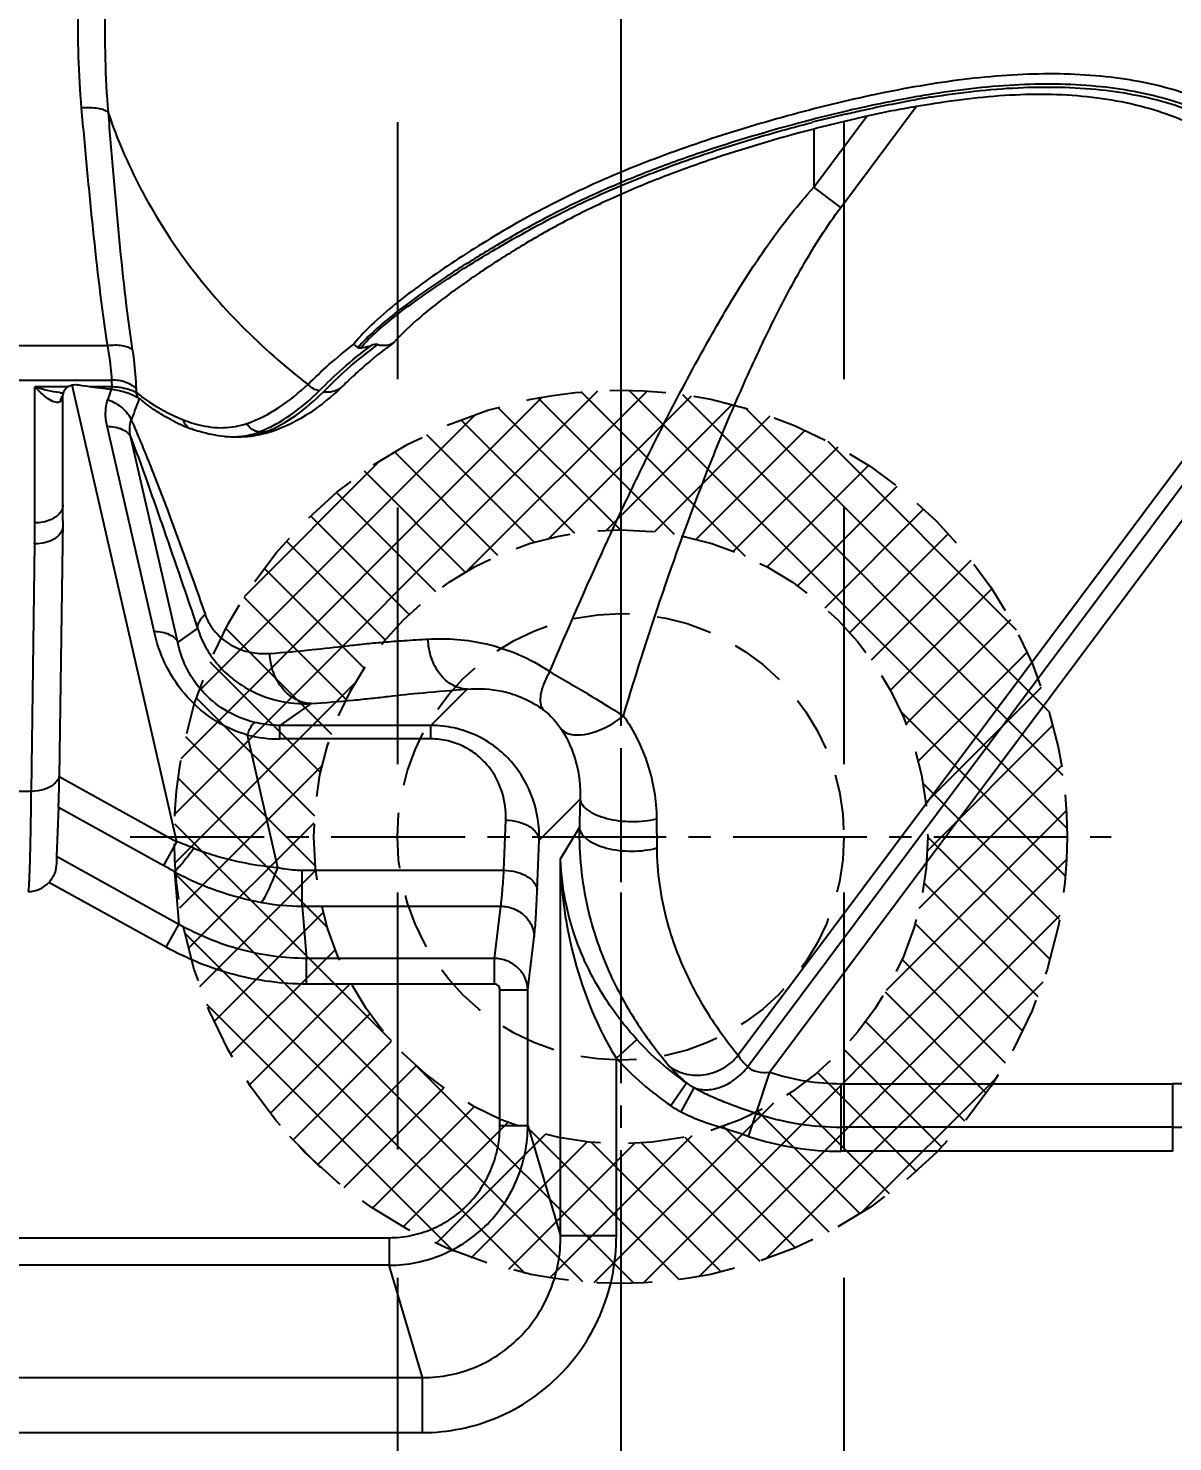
# Model space of a CAD drawing. Header units: millimetres. Extents: x 23075 to 24509, y -21593 to -20579.
# Drawn here: x 24186.46 to 24206.97, y -20982.72 to -20957.4 of the extents above; entities that cross this region are included whole.
import ezdxf

# ---------------------------------------------------------------- set-up
doc = ezdxf.new("R2010")
doc.units = ezdxf.units.MM
doc.header["$LTSCALE"] = 8
for name, pattern in [('CENTER', [2, 1.25, -0.25, 0.25, -0.25]), ('CENTER2', [1.125, 0.75, -0.125, 0.125, -0.125]), ('HIDDEN', [0.375, 0.25, -0.125]), ('HIDDEN2', [0.1875, 0.125, -0.0625])]:
    doc.linetypes.add(name, pattern=pattern)
doc.layers.get('DEFPOINTS').update_dxf_attribs({"color": 6})
doc.layers.add('Cav-cor', color=30, linetype='Continuous')
doc.layers.add('WT', color=4, linetype='Continuous')
doc.layers.add('dim', color=3, linetype='Continuous', lineweight=15)
doc.styles.get("Standard").update_dxf_attribs({"font": 'txt.shx', "width": 0.8, "bigfont": 'chineset.shx'})
doc.dimstyles.new('ISO-25', dxfattribs={"dimtxt": 5, "dimasz": 4, "dimexe": 0.3, "dimexo": 0.3, "dimtad": 0, "dimzin": 1, "dimdsep": 46, "dimtxsty": 'Standard', "dimcen": 0, "dimclrd": 3, "dimclre": 3, "dimclrt": 3, "dimazin": 0, "dimtfac": 1, "dimtofl": 0, "dimtmove": 0, "dimatfit": 0, "dimfxl": 0, "dimarcsym": 0})

# ---------------------------------------------------------------- blocks, each defined once
blk = doc.blocks.new('*D27606')
at = {"layer": 'DEFPOINTS', "color": 0}
for p in [(24332.076, -20963.885), (24132.076, -20982.885), (24132.076, -21079.036)]:
    blk.add_point(p, dxfattribs=at)
at = {"layer": 'dim', "color": 3, "lineweight": -2}
for p, q in [((24332.076, -20964.185), (24332.076, -21079.336)), ((24132.076, -20983.185), (24132.076, -21079.336)), ((24136.076, -21079.036), (24222.784, -21079.036)), ((24328.076, -21079.036), (24241.368, -21079.036))]:
    blk.add_line(p, q, dxfattribs=at)
at = {"layer": 'dim', "color": 3}
for points in [[(24136.076, -21078.37), (24136.076, -21079.703), (24132.076, -21079.036)], [(24328.076, -21079.703), (24328.076, -21078.37), (24332.076, -21079.036)]]:
    blk.add_solid(points, dxfattribs=at)
at = {"layer": 'dim', "color": 3, "insert": (24232.076, -21079.036), "char_height": 5, "attachment_point": 5}
blk.add_mtext('200.00', dxfattribs=at)
blk = doc.blocks.new('20150513.114820')
at = {"layer": 'WT', "linetype": 'Continuous'}
h = blk.add_hatch(dxfattribs=at)
h.set_pattern_fill('ANSI37', color=125, scale=5, angle=270, style=0)
h.set_pattern_definition([(315, (23425.0146, -23957.4168), (0.441941738, 0.441941738), []), (45, (23425.0146, -23957.4168), (-0.441941738, 0.441941738), [])])
h.paths.add_polyline_path([(8, 0), (5.5, 0, 1), (-5.5, 0), (-8, 0, -1)])
h.paths.add_polyline_path([(-8, 0), (-5.5, 0, 0.414214), (0, -5.5, 0.414214), (5.5, 0), (8, 0, -0.414214), (0, -8, -0.414214)])
at = {"layer": 'WT', "color": 125, "linetype": 'CENTER2', "ltscale": 0.4}
for p, q in [((0, 8.788), (0, -8.788)), ((8.788, 0), (-8.788, 0))]:
    blk.add_line(p, q, dxfattribs=at)
at = {"layer": 'WT', "color": 125, "linetype": 'HIDDEN2'}
for radius in [8, 5.5, 4]:
    blk.add_circle((0, 0), radius, dxfattribs=at)

msp = doc.modelspace()

# ---------------------------------------------------------------- linework, layer by layer
at = {"layer": 'Cav-cor', "color": 241}
for p, q in [((24201.02, -20960.61), (24202.371, -20958.803)), ((24202.609, -20958.764), (24202.371, -20958.803)), ((24200.536, -20960.248), (24201.487, -20958.977)), ((24201.487, -20958.977), (24201.137, -20959.057)), ((24200.536, -20959.205), (24200.536, -20960.248)), ((24201.02, -20960.61), (24200.536, -20960.248)), ((24209.262, -20962.312), (24199.181, -20975.799)), ((24187.879, -20963.089), (24184.273, -20963.089)), ((24208.667, -20963.546), (24199.355, -20976.004)), ((24184.198, -20963.704), (24187.954, -20963.704)), ((24187.174, -20963.825), (24186.579, -20963.825)), ((24186.579, -20966.261), (24186.579, -20963.825)), ((24189.125, -20971.972), (24187.25, -20963.796)), ((24187.958, -20963.825), (24187.572, -20963.825)), ((24187.954, -20963.704), (24187.958, -20963.825)), ((24187.958, -20963.872), (24187.958, -20963.825)), ((24188.393, -20963.862), (24188.395, -20963.922)), ((24208.965, -20963.769), (24199.747, -20976.101)), ((24187.081, -20965.847), (24187.081, -20963.974)), ((24188.441, -20964.057), (24188.45, -20964.036)), ((24188.475, -20964.053), (24188.45, -20964.036)), ((24188.714, -20968.203), (24187.873, -20964.531)), ((24189.389, -20964.578), (24189.379, -20964.574)), ((24189.14, -20968.401), (24188.298, -20964.729)), ((24190.6, -20964.631), (24190.718, -20964.631)), ((24187.079, -20966.225), (24187.016, -20970.806)), ((24186.516, -20971.07), (24186.576, -20966.636)), ((24189.14, -20968.401), (24189.496, -20968.154)), ((24193.675, -20969.889), (24194.323, -20969.241)), ((24191.531, -20969.498), (24190.966, -20969.889)), ((24193.675, -20969.889), (24190.966, -20969.889)), ((24190.966, -20970.131), (24190.966, -20969.889)), ((24193.675, -20970.131), (24193.675, -20969.889)), ((24190.931, -20972.433), (24190.387, -20970.062)), ((24193.675, -20970.131), (24190.966, -20970.131)), ((24187.016, -20970.806), (24189.125, -20971.972)), ((24186.516, -20971.07), (24185.636, -20971.07)), ((24195.616, -20971.943), (24196.349, -20971.21)), ((24187.004, -20971.356), (24186.969, -20972.24)), ((24187.004, -20971.356), (24188.889, -20972.399)), ((24194.982, -20972.483), (24195.017, -20971.585)), ((24197.718, -20971.561), (24197.722, -20972.084)), ((24188.889, -20972.399), (24189.125, -20971.972)), ((24195.581, -20972.841), (24195.616, -20971.943)), ((24196, -20972.279), (24196.335, -20971.719)), ((24189.161, -20973.453), (24186.969, -20972.24)), ((24196, -20979.035), (24196, -20972.279)), ((24188.933, -20973.864), (24186.831, -20972.702)), ((24189.079, -20972.509), (24189.161, -20973.453)), ((24191.366, -20972.483), (24194.982, -20972.483)), ((24191.366, -20973.126), (24191.366, -20972.483)), ((24191.366, -20973.126), (24194.927, -20973.126)), ((24191.366, -20973.126), (24191.448, -20974.063)), ((24194.814, -20974.063), (24194.927, -20973.126)), ((24188.933, -20973.864), (24189.161, -20973.453)), ((24195.411, -20974.628), (24195.526, -20973.676)), ((24194.814, -20974.063), (24191.448, -20974.063)), ((24191.448, -20974.522), (24191.448, -20974.063)), ((24194.814, -20974.522), (24194.814, -20974.063)), ((24194.814, -20974.522), (24191.448, -20974.522)), ((24194.912, -20974.628), (24195.411, -20974.628)), ((24194.912, -20977.054), (24194.912, -20974.628)), ((24195.411, -20977.054), (24195.411, -20974.628)), ((24196.998, -20975.852), (24197.367, -20975.518)), ((24196.998, -20979.035), (24196.998, -20975.852)), ((24199.503, -20976.841), (24199.747, -20976.101)), ((24197.972, -20976.7), (24198.252, -20976.289)), ((24198.157, -20976.813), (24198.393, -20976.381)), ((24201.027, -20976.307), (24206.967, -20976.307)), ((24201.027, -20977.518), (24201.027, -20976.307)), ((24206.967, -20977.518), (24206.967, -20976.307)), ((24199.368, -20977.252), (24199.503, -20976.841)), ((24194.912, -20977.054), (24195.411, -20977.054)), ((24195.411, -20977.054), (24196, -20979.035)), ((24206.967, -20977.086), (24201.027, -20977.086)), ((24206.967, -20977.518), (24201.027, -20977.518)), ((24196.998, -20979.035), (24196, -20979.035)), ((24179.225, -20979.066), (24192.927, -20979.066)), ((24192.927, -20979.066), (24192.927, -20979.559)), ((24192.927, -20979.559), (24179.225, -20979.559)), ((24193.525, -20981.572), (24192.927, -20979.559)), ((24178.627, -20981.572), (24193.525, -20981.572)), ((24193.525, -20982.557), (24193.525, -20981.572)), ((24178.627, -20982.557), (24193.525, -20982.557))]:
    msp.add_line(p, q, dxfattribs=at)
for centre, radius, start, end in [((24205.543, -20976.842), 18.439, 99.2295, 99.9736), ((24205.429, -20976.143), 17.731, 99.044, 99.2257), ((24207.349, -20985.508), 27.342, 103.2147, 104.5147), ((24207.382, -20985.688), 27.477, 103.2021, 104.4929), ((24207.069, -20984.342), 25.972, 103.204, 104.5687), ((24192.586, -20962.803), 0.387, 221.1964, 235.821), ((24187.943, -20965.08), 1.255, 84.4841, 89.2982), ((24187.949, -20965.014), 1.188, 79.6484, 84.4835), ((24187.135, -20962.838), 1.095, 264.396, 267.8267), ((24187.255, -20963.974), 0.174, 174.9987, 180.0113), ((24197.97, -20967.245), 10.578, 161.4042, 162.4394), ((24187.813, -20965.165), 1.3, 83.2415, 84.2197), ((24187.771, -20965.286), 1.428, 69.953, 75.2387), ((24198.263, -20967.901), 10.547, 158.6269, 160.7345), ((24190.429, -20961.413), 3.23, 230.9703, 232.9555), ((24190.422, -20961.423), 3.217, 232.9566, 233.5071), ((24190.419, -20961.427), 3.212, 233.507, 234.5179), ((24190.428, -20961.413), 3.229, 234.5296, 248.4187), ((24190.574, -20961.414), 3.378, 243.2186, 246.0324), ((24190.58, -20961.4), 3.394, 246.0284, 249.2736), ((24190.034, -20962.415), 2.152, 248.3375, 253.2012), ((24190.002, -20962.517), 2.045, 253.2519, 253.5446), ((24189.987, -20962.567), 1.993, 253.5339, 256.3341), ((24190.186, -20961.923), 2.796, 265.6728, 268.8261), ((24190.185, -20961.942), 2.777, 268.8275, 270.0104), ((24190.185, -20961.955), 2.764, 270.0107, 270.6478), ((24190.187, -20962.033), 2.686, 270.6257, 275.5554), ((24158.745, -20966.261), 27.833, 359.2283, 0), ((24190.965, -20967.66), 2.471, 256.4748, 270.0179), ((24182.749, -20989.029), 18.21, 68.4892, 69.5045), ((24185.979, -20977.653), 6.005, 58.9311, 61.0251), ((24186.461, -20972.362), 0.503, 270.0107, 317.4777), ((24191.349, -20969.306), 3.82, 259.3432, 270.265), ((24206.968, -20967.243), 9.063, 269.9948, 311.2619), ((24206.968, -20967.244), 9.842, 269.9946, 311.3344), ((24201.064, -20972.167), 4.99, 222.1912, 235.7021), ((24201.068, -20972.161), 5.494, 222.2081, 235.7047), ((24201.027, -20972.219), 4.088, 251.756, 270.0058), ((24199.412, -20974.658), 2.002, 234.593, 239.4035), ((24199.213, -20974.879), 2.204, 235.7501, 241.3849), ((24201.027, -20972.219), 4.866, 251.7554, 270.0049), ((24201.027, -20972.219), 5.299, 251.7546, 270.0039)]:
    msp.add_arc(centre, radius, start, end, dxfattribs=at)
for centre, major_axis, ratio, start_param, end_param in [((24166.981, -20954.732), (-13.76, 24.867), 0.589189, -2.340898, -2.324846), ((24186.993, -20969.202), (0, 2.285), 0.014048, -2.801782, -2.34878), ((24186.971, -20972.779), (0, 0.571), 0.014048, 0.33981, 0.745368)]:
    msp.add_ellipse(centre, major_axis=major_axis, ratio=ratio, start_param=start_param, end_param=end_param, dxfattribs=at)
for points, knots in [([(24187.878, -20952.187), (24187.719, -20952.62), (24187.549, -20953.319), (24187.435, -20954.302), (24187.388, -20955.131), (24187.365, -20956.026), (24187.344, -20956.961), (24187.35, -20957.902), (24187.384, -20958.525), (24187.411, -20958.831)], [0, 0, 0, 0, 0.206491, 0.31981, 0.443249, 0.578468, 0.72086, 0.862268, 1, 1, 1, 1]), ([(24188.34, -20952.004), (24188.181, -20952.455), (24188.014, -20953.183), (24187.908, -20954.206), (24187.867, -20955.071), (24187.847, -20956.001), (24187.827, -20956.971), (24187.832, -20957.945), (24187.864, -20958.59), (24187.891, -20958.907)], [0, 0, 0, 0, 0.206117, 0.319833, 0.443977, 0.579497, 0.721539, 0.862614, 1, 1, 1, 1]), ([(24210.112, -20962.777), (24210.156, -20962.418), (24210.15, -20961.691), (24209.823, -20960.647), (24209.184, -20959.728), (24208.259, -20958.993), (24207.089, -20958.485), (24205.735, -20958.225), (24204.258, -20958.198), (24202.712, -20958.366), (24201.141, -20958.68), (24199.577, -20959.093), (24198.054, -20959.585), (24196.837, -20960.069), (24195.922, -20960.505), (24195.28, -20960.848), (24194.676, -20961.203), (24194.109, -20961.563), (24193.582, -20961.925), (24193.097, -20962.287), (24192.662, -20962.654), (24192.406, -20962.92), (24192.295, -20963.059)], [0, 0, 0, 0, 0.05006, 0.09908, 0.149244, 0.202567, 0.26057, 0.323912, 0.392213, 0.464308, 0.538678, 0.61376, 0.688045, 0.760044, 0.794739, 0.828333, 0.860699, 0.891704, 0.921228, 0.949159, 0.975411, 1, 1, 1, 1]), ([(24209.93, -20962.855), (24209.973, -20962.5), (24209.966, -20961.782), (24209.639, -20960.751), (24209.003, -20959.846), (24208.08, -20959.125), (24206.914, -20958.637), (24205.565, -20958.397), (24204.098, -20958.389), (24203.096, -20958.509), (24202.586, -20958.592)], [0, 0, 0, 0, 0.107459, 0.212708, 0.320488, 0.435231, 0.560314, 0.697105, 0.844579, 1, 1, 1, 1]), ([(24202.641, -20958.632), (24203.157, -20958.55), (24204.168, -20958.434), (24205.645, -20958.456), (24206.995, -20958.719), (24207.8, -20959.083), (24208.151, -20959.307)], [0, 0, 0, 0, 0.276312, 0.537839, 0.77959, 1, 1, 1, 1]), ([(24202.586, -20958.592), (24202.462, -20958.612), (24201.964, -20958.699), (24201.469, -20958.803), (24201.099, -20958.89)], [0, 0, 0, 0, 0.248261, 1, 1, 1, 1]), ([(24201.107, -20958.938), (24201.21, -20958.914), (24201.623, -20958.819), (24202.038, -20958.736), (24202.35, -20958.681)], [0, 0, 0, 0, 0.251138, 1, 1, 1, 1]), ([(24202.371, -20958.803), (24202.224, -20958.827), (24201.928, -20958.88), (24201.635, -20958.943), (24201.487, -20958.977)], [0, 0, 0, 0, 0.494779, 1, 1, 1, 1]), ([(24207.991, -20959.531), (24207.67, -20959.293), (24207.11, -20959.005), (24206.293, -20958.761), (24205.608, -20958.637), (24204.886, -20958.58), (24204.138, -20958.587), (24203.375, -20958.651), (24202.865, -20958.724), (24202.609, -20958.764)], [0, 0, 0, 0, 0.214898, 0.33348, 0.458402, 0.58857, 0.72288, 0.860319, 1, 1, 1, 1]), ([(24187.891, -20958.907), (24187.872, -20958.888), (24187.811, -20958.86), (24187.702, -20958.835), (24187.563, -20958.824), (24187.463, -20958.827), (24187.411, -20958.831)], [0, 0, 0, 0, 0.161744, 0.393363, 0.680944, 1, 1, 1, 1]), ([(24187.411, -20958.831), (24187.443, -20959.198), (24187.509, -20959.92), (24187.649, -20961.341), (24187.77, -20962.395), (24187.879, -20963.089)], [0, 0, 0, 0, 0.257547, 0.507655, 1, 1, 1, 1]), ([(24187.891, -20958.907), (24188.049, -20959.376), (24188.445, -20960.297), (24189.253, -20961.585), (24190.265, -20962.765), (24191.053, -20963.458), (24191.473, -20963.78)], [0, 0, 0, 0, 0.241775, 0.488496, 0.741062, 1, 1, 1, 1]), ([(24187.891, -20958.907), (24187.92, -20959.273), (24187.979, -20959.993), (24188.106, -20961.411), (24188.219, -20962.462), (24188.325, -20963.155)], [0, 0, 0, 0, 0.257736, 0.507875, 1, 1, 1, 1]), ([(24200.497, -20959.039), (24199.863, -20959.203), (24198.926, -20959.478), (24197.709, -20959.908), (24196.838, -20960.262), (24196.01, -20960.647), (24195.236, -20961.062), (24194.513, -20961.489), (24194.053, -20961.783), (24193.833, -20961.931)], [0, 0, 0, 0, 0.268908, 0.400981, 0.530095, 0.65531, 0.775803, 0.890928, 1, 1, 1, 1]), ([(24192.411, -20963.128), (24192.506, -20963.02), (24192.718, -20962.813), (24193.071, -20962.524), (24193.458, -20962.24), (24194.024, -20961.853), (24194.627, -20961.475), (24195.266, -20961.105), (24195.775, -20960.828), (24196.307, -20960.56), (24196.862, -20960.308), (24197.437, -20960.07), (24198.23, -20959.769), (24199.252, -20959.43), (24200.084, -20959.195), (24200.506, -20959.086)], [0, 0, 0, 0, 0.047168, 0.097058, 0.149629, 0.204724, 0.321765, 0.383381, 0.446845, 0.51201, 0.578749, 0.646866, 0.716133, 0.857165, 1, 1, 1, 1]), ([(24200.536, -20959.205), (24199.904, -20959.37), (24198.969, -20959.646), (24197.761, -20960.085), (24196.899, -20960.447), (24196.087, -20960.844), (24195.335, -20961.271), (24194.643, -20961.709), (24194.208, -20962.012), (24194.002, -20962.165)], [0, 0, 0, 0, 0.271505, 0.404423, 0.534215, 0.65973, 0.779732, 0.893318, 1, 1, 1, 1]), ([(24195.806, -20968.926), (24196.125, -20968.173), (24196.618, -20967.046), (24197.316, -20965.559), (24197.865, -20964.448), (24198.445, -20963.348), (24199.06, -20962.263), (24199.739, -20961.214), (24200.255, -20960.556), (24200.536, -20960.248)], [0, 0, 0, 0, 0.247331, 0.371877, 0.496869, 0.622234, 0.747907, 0.873849, 1, 1, 1, 1]), ([(24197.125, -20969.717), (24197.361, -20968.931), (24197.863, -20967.361), (24198.577, -20965.425), (24199.219, -20963.895), (24199.743, -20962.762), (24200.226, -20961.837), (24200.658, -20961.122), (24200.895, -20960.777), (24201.02, -20960.61)], [0, 0, 0, 0, 0.247658, 0.497179, 0.622474, 0.748055, 0.873899, 0.936927, 1, 1, 1, 1]), ([(24193.833, -20961.931), (24193.692, -20962.025), (24193.418, -20962.214), (24193.028, -20962.505), (24192.674, -20962.801), (24192.462, -20963.013), (24192.368, -20963.123)], [0, 0, 0, 0, 0.269495, 0.526307, 0.769832, 1, 1, 1, 1]), ([(24194.002, -20962.165), (24193.821, -20962.3), (24193.477, -20962.57), (24193.157, -20962.87), (24193.013, -20963.028)], [0, 0, 0, 0, 0.513426, 1, 1, 1, 1]), ([(24188.325, -20963.155), (24188.302, -20963.137), (24188.241, -20963.108), (24188.092, -20963.075), (24187.966, -20963.078), (24187.879, -20963.089)], [0, 0, 0, 0, 0.190816, 0.428172, 1, 1, 1, 1]), ([(24187.879, -20963.089), (24187.889, -20963.143), (24187.924, -20963.347), (24187.948, -20963.552), (24187.954, -20963.704)], [0, 0, 0, 0, 0.264746, 1, 1, 1, 1]), ([(24191.473, -20963.78), (24191.595, -20963.659), (24191.86, -20963.408), (24192.142, -20963.176), (24192.295, -20963.059)], [0, 0, 0, 0, 0.472213, 1, 1, 1, 1]), ([(24191.675, -20963.894), (24191.812, -20963.757), (24192.111, -20963.471), (24192.433, -20963.211), (24192.61, -20963.081)], [0, 0, 0, 0, 0.468311, 1, 1, 1, 1]), ([(24191.742, -20963.918), (24191.885, -20963.775), (24192.198, -20963.475), (24192.536, -20963.203), (24192.723, -20963.067)], [0, 0, 0, 0, 0.466616, 1, 1, 1, 1]), ([(24193.013, -20963.028), (24192.84, -20963.152), (24192.594, -20963.348), (24192.287, -20963.624), (24192.143, -20963.762), (24192.071, -20963.831)], [0, 0, 0, 0, 0.516578, 0.759204, 1, 1, 1, 1]), ([(24192.411, -20963.128), (24192.427, -20963.125), (24192.494, -20963.114), (24192.559, -20963.097), (24192.607, -20963.082)], [0, 0, 0, 0, 0.245925, 1, 1, 1, 1]), ([(24192.723, -20963.067), (24192.704, -20963.063), (24192.664, -20963.066), (24192.627, -20963.076), (24192.61, -20963.081)], [0, 0, 0, 0, 0.520786, 1, 1, 1, 1]), ([(24192.724, -20963.068), (24192.774, -20963.08), (24192.876, -20963.088), (24192.974, -20963.054), (24193.013, -20963.028)], [0, 0, 0, 0, 0.522535, 1, 1, 1, 1]), ([(24188.325, -20963.155), (24188.334, -20963.217), (24188.367, -20963.451), (24188.389, -20963.688), (24188.393, -20963.862)], [0, 0, 0, 0, 0.264672, 1, 1, 1, 1]), ([(24192.411, -20963.128), (24192.404, -20963.129), (24192.39, -20963.13), (24192.375, -20963.128), (24192.368, -20963.123)], [0, 0, 0, 0, 0.472166, 1, 1, 1, 1]), ([(24186.997, -20964.103), (24186.965, -20964.108), (24186.89, -20964.085), (24186.789, -20964.021), (24186.683, -20963.931), (24186.614, -20963.862), (24186.579, -20963.825)], [0, 0, 0, 0, 0.192221, 0.429965, 0.701879, 1, 1, 1, 1]), ([(24187.029, -20963.928), (24186.953, -20963.921), (24186.801, -20963.893), (24186.653, -20963.85), (24186.579, -20963.825)], [0, 0, 0, 0, 0.489547, 1, 1, 1, 1]), ([(24187.134, -20963.853), (24187.119, -20963.867), (24187.094, -20963.899), (24187.084, -20963.939), (24187.082, -20963.959)], [0, 0, 0, 0, 0.497529, 1, 1, 1, 1]), ([(24187.25, -20963.796), (24187.239, -20963.798), (24187.197, -20963.809), (24187.157, -20963.831), (24187.134, -20963.853)], [0, 0, 0, 0, 0.265701, 1, 1, 1, 1]), ([(24187.375, -20963.795), (24187.364, -20963.794), (24187.323, -20963.788), (24187.281, -20963.79), (24187.25, -20963.796)], [0, 0, 0, 0, 0.261868, 1, 1, 1, 1]), ([(24187.944, -20963.872), (24187.896, -20963.867), (24187.706, -20963.846), (24187.516, -20963.819), (24187.375, -20963.795)], [0, 0, 0, 0, 0.252036, 1, 1, 1, 1]), ([(24188.281, -20963.776), (24188.258, -20963.763), (24188.155, -20963.718), (24188.04, -20963.702), (24187.954, -20963.704)], [0, 0, 0, 0, 0.23459, 1, 1, 1, 1]), ([(24188.163, -20963.845), (24188.179, -20963.848), (24188.236, -20963.86), (24188.293, -20963.876), (24188.333, -20963.892)], [0, 0, 0, 0, 0.276448, 1, 1, 1, 1]), ([(24188.393, -20963.862), (24188.386, -20963.854), (24188.353, -20963.82), (24188.313, -20963.793), (24188.281, -20963.776)], [0, 0, 0, 0, 0.235025, 1, 1, 1, 1]), ([(24190.376, -20964.482), (24190.579, -20964.41), (24190.972, -20964.21), (24191.312, -20963.932), (24191.472, -20963.78)], [0, 0, 0, 0, 0.492011, 1, 1, 1, 1]), ([(24192.071, -20963.831), (24191.898, -20963.998), (24191.513, -20964.318), (24191.064, -20964.546), (24190.821, -20964.627)], [0, 0, 0, 0, 0.48499, 1, 1, 1, 1]), ([(24191.675, -20963.894), (24191.637, -20963.888), (24191.561, -20963.861), (24191.499, -20963.81), (24191.473, -20963.78)], [0, 0, 0, 0, 0.4924, 1, 1, 1, 1]), ([(24192.071, -20963.831), (24192.028, -20963.867), (24191.92, -20963.922), (24191.801, -20963.926), (24191.742, -20963.918)], [0, 0, 0, 0, 0.488464, 1, 1, 1, 1]), ([(24187.04, -20964.083), (24187.037, -20964.086), (24187.024, -20964.096), (24187.009, -20964.102), (24186.997, -20964.103)], [0, 0, 0, 0, 0.260225, 1, 1, 1, 1]), ([(24187.04, -20964.083), (24187.041, -20964.075), (24187.045, -20964.042), (24187.057, -20964.011), (24187.069, -20963.99)], [0, 0, 0, 0, 0.256187, 1, 1, 1, 1]), ([(24187.071, -20964.042), (24187.069, -20964.046), (24187.061, -20964.061), (24187.05, -20964.074), (24187.04, -20964.083)], [0, 0, 0, 0, 0.237859, 1, 1, 1, 1]), ([(24187.873, -20964.531), (24187.854, -20964.451), (24187.836, -20964.29), (24187.861, -20964.129), (24187.885, -20964.053)], [0, 0, 0, 0, 0.508958, 1, 1, 1, 1]), ([(24187.885, -20964.053), (24187.981, -20964.089), (24188.15, -20964.184), (24188.275, -20964.339), (24188.307, -20964.421)], [0, 0, 0, 0, 0.537073, 1, 1, 1, 1]), ([(24188.135, -20963.906), (24188.122, -20963.902), (24188.066, -20963.889), (24188.01, -20963.879), (24187.966, -20963.874)], [0, 0, 0, 0, 0.242247, 1, 1, 1, 1]), ([(24188.45, -20964.036), (24188.424, -20964.019), (24188.362, -20963.986), (24188.297, -20963.959), (24188.261, -20963.945)], [0, 0, 0, 0, 0.441701, 1, 1, 1, 1]), ([(24188.333, -20963.892), (24188.338, -20963.895), (24188.36, -20963.903), (24188.381, -20963.914), (24188.395, -20963.922)], [0, 0, 0, 0, 0.275867, 1, 1, 1, 1]), ([(24188.418, -20963.993), (24188.415, -20963.988), (24188.404, -20963.965), (24188.398, -20963.941), (24188.395, -20963.922)], [0, 0, 0, 0, 0.245255, 1, 1, 1, 1]), ([(24188.52, -20964.087), (24188.516, -20964.084), (24188.502, -20964.072), (24188.486, -20964.061), (24188.475, -20964.053)], [0, 0, 0, 0, 0.257128, 1, 1, 1, 1]), ([(24189.051, -20964.43), (24188.955, -20964.382), (24188.771, -20964.277), (24188.599, -20964.154), (24188.52, -20964.087)], [0, 0, 0, 0, 0.509303, 1, 1, 1, 1]), ([(24190.6, -20964.631), (24190.799, -20964.552), (24191.185, -20964.338), (24191.517, -20964.051), (24191.675, -20963.894)], [0, 0, 0, 0, 0.489465, 1, 1, 1, 1]), ([(24190.718, -20964.631), (24190.907, -20964.554), (24191.275, -20964.346), (24191.591, -20964.07), (24191.742, -20963.918)], [0, 0, 0, 0, 0.488198, 1, 1, 1, 1]), ([(24187.873, -20964.531), (24187.922, -20964.532), (24188.015, -20964.54), (24188.142, -20964.578), (24188.241, -20964.64), (24188.285, -20964.698), (24188.298, -20964.729)], [0, 0, 0, 0, 0.299321, 0.566764, 0.798158, 1, 1, 1, 1]), ([(24188.298, -20964.729), (24188.285, -20964.676), (24188.271, -20964.572), (24188.289, -20964.468), (24188.307, -20964.421)], [0, 0, 0, 0, 0.52135, 1, 1, 1, 1]), ([(24188.307, -20964.421), (24188.421, -20964.679), (24188.646, -20965.225), (24189.092, -20966.383), (24189.415, -20967.286), (24189.629, -20967.899)], [0, 0, 0, 0, 0.22736, 0.476266, 1, 1, 1, 1]), ([(24189.273, -20964.488), (24189.269, -20964.483), (24189.256, -20964.46), (24189.246, -20964.435), (24189.24, -20964.416)], [0, 0, 0, 0, 0.245707, 1, 1, 1, 1]), ([(24189.324, -20964.544), (24189.309, -20964.532), (24189.291, -20964.514), (24189.277, -20964.493), (24189.273, -20964.488)], [0, 0, 0, 0, 0.74538, 1, 1, 1, 1]), ([(24189.975, -20964.711), (24189.825, -20964.699), (24189.626, -20964.66), (24189.436, -20964.596), (24189.389, -20964.578)], [0, 0, 0, 0, 0.749238, 1, 1, 1, 1]), ([(24189.516, -20964.504), (24189.662, -20964.54), (24189.952, -20964.576), (24190.244, -20964.529), (24190.376, -20964.482)], [0, 0, 0, 0, 0.515701, 1, 1, 1, 1]), ([(24190.6, -20964.631), (24190.555, -20964.627), (24190.465, -20964.593), (24190.401, -20964.523), (24190.376, -20964.482)], [0, 0, 0, 0, 0.486224, 1, 1, 1, 1]), ([(24190.821, -20964.627), (24190.73, -20964.657), (24190.605, -20964.687), (24190.479, -20964.703), (24190.447, -20964.706)], [0, 0, 0, 0, 0.749156, 1, 1, 1, 1]), ([(24188.298, -20964.729), (24188.398, -20964.993), (24188.597, -20965.543), (24188.996, -20966.685), (24189.295, -20967.562), (24189.496, -20968.154)], [0, 0, 0, 0, 0.233629, 0.483106, 1, 1, 1, 1]), ([(24190.186, -20964.717), (24190.222, -20964.716), (24190.363, -20964.705), (24190.502, -20964.67), (24190.6, -20964.631)], [0, 0, 0, 0, 0.254686, 1, 1, 1, 1]), ([(24190.447, -20964.706), (24190.47, -20964.703), (24190.563, -20964.686), (24190.653, -20964.658), (24190.718, -20964.631)], [0, 0, 0, 0, 0.252381, 1, 1, 1, 1]), ([(24187.043, -20966.062), (24187.036, -20966.072), (24187.006, -20966.113), (24186.967, -20966.146), (24186.934, -20966.167)], [0, 0, 0, 0, 0.23454, 1, 1, 1, 1]), ([(24187.081, -20965.938), (24187.081, -20965.949), (24187.078, -20965.992), (24187.061, -20966.034), (24187.043, -20966.062)], [0, 0, 0, 0, 0.242506, 1, 1, 1, 1]), ([(24187.079, -20966.32), (24187.078, -20966.341), (24187.071, -20966.385), (24187.029, -20966.469), (24186.927, -20966.559), (24186.764, -20966.623), (24186.64, -20966.637), (24186.576, -20966.636)], [0, 0, 0, 0, 0.097665, 0.200375, 0.431687, 0.703088, 1, 1, 1, 1]), ([(24186.934, -20966.167), (24186.91, -20966.182), (24186.8, -20966.239), (24186.673, -20966.261), (24186.579, -20966.261)], [0, 0, 0, 0, 0.232241, 1, 1, 1, 1]), ([(24189.496, -20968.154), (24189.492, -20968.113), (24189.514, -20968.044), (24189.568, -20967.962), (24189.607, -20967.92), (24189.629, -20967.899)], [0, 0, 0, 0, 0.423562, 0.691107, 1, 1, 1, 1]), ([(24189.629, -20967.899), (24189.654, -20967.972), (24189.72, -20968.105), (24189.891, -20968.315), (24190.142, -20968.493), (24190.467, -20968.598), (24190.686, -20968.608), (24190.79, -20968.6)], [0, 0, 0, 0, 0.160065, 0.302542, 0.554691, 0.783446, 1, 1, 1, 1]), ([(24189.496, -20968.154), (24189.533, -20968.271), (24189.629, -20968.492), (24189.83, -20968.783), (24190.071, -20969.024), (24190.424, -20969.273), (24190.914, -20969.469), (24191.329, -20969.507), (24191.531, -20969.498)], [0, 0, 0, 0, 0.139984, 0.274417, 0.40377, 0.528841, 0.768635, 1, 1, 1, 1]), ([(24190.387, -20970.062), (24190.163, -20969.999), (24189.74, -20969.8), (24189.238, -20969.34), (24188.894, -20968.794), (24188.759, -20968.399), (24188.714, -20968.203)], [0, 0, 0, 0, 0.267606, 0.52548, 0.76968, 1, 1, 1, 1]), ([(24188.714, -20968.203), (24188.764, -20968.203), (24188.857, -20968.212), (24188.983, -20968.25), (24189.083, -20968.312), (24189.127, -20968.37), (24189.14, -20968.401)], [0, 0, 0, 0, 0.299322, 0.566765, 0.79816, 1, 1, 1, 1]), ([(24190.521, -20969.836), (24190.333, -20969.79), (24189.977, -20969.643), (24189.554, -20969.286), (24189.274, -20968.858), (24189.172, -20968.55), (24189.14, -20968.401)], [0, 0, 0, 0, 0.277911, 0.540623, 0.781012, 1, 1, 1, 1]), ([(24190.79, -20968.6), (24191.043, -20968.58), (24191.505, -20968.54), (24192.067, -20968.473), (24192.49, -20968.427), (24192.83, -20968.395), (24193.211, -20968.367), (24193.481, -20968.35), (24193.624, -20968.342)], [0, 0, 0, 0, 0.267036, 0.488643, 0.59717, 0.715164, 0.849212, 1, 1, 1, 1]), ([(24193.624, -20968.342), (24193.971, -20968.322), (24194.528, -20968.366), (24195.258, -20968.602), (24195.628, -20968.803), (24195.806, -20968.926)], [0, 0, 0, 0, 0.455136, 0.716523, 1, 1, 1, 1]), ([(24194.323, -20969.241), (24194.278, -20969.239), (24194.187, -20969.223), (24194.009, -20969.148), (24193.815, -20968.971), (24193.666, -20968.68), (24193.627, -20968.456), (24193.624, -20968.342)], [0, 0, 0, 0, 0.109063, 0.221666, 0.461719, 0.72427, 1, 1, 1, 1]), ([(24191.531, -20969.498), (24191.434, -20969.495), (24191.235, -20969.438), (24190.995, -20969.232), (24190.834, -20968.94), (24190.793, -20968.714), (24190.79, -20968.6)], [0, 0, 0, 0, 0.226973, 0.469496, 0.729641, 1, 1, 1, 1]), ([(24195.695, -20969.615), (24195.633, -20969.544), (24195.632, -20969.395), (24195.668, -20969.24), (24195.716, -20969.099), (24195.767, -20968.995), (24195.806, -20968.926)], [0, 0, 0, 0, 0.386832, 0.521578, 0.67004, 1, 1, 1, 1]), ([(24195.806, -20968.926), (24196.031, -20969.057), (24196.474, -20969.315), (24196.91, -20969.583), (24197.125, -20969.717)], [0, 0, 0, 0, 0.507118, 1, 1, 1, 1]), ([(24191.531, -20969.498), (24191.782, -20969.479), (24192.142, -20969.451), (24192.602, -20969.404), (24193.018, -20969.357), (24193.588, -20969.293), (24194.06, -20969.258), (24194.323, -20969.241)], [0, 0, 0, 0, 0.269371, 0.386103, 0.494572, 0.717731, 1, 1, 1, 1]), ([(24194.323, -20969.241), (24194.533, -20969.221), (24194.877, -20969.24), (24195.34, -20969.388), (24195.579, -20969.527), (24195.695, -20969.615)], [0, 0, 0, 0, 0.435566, 0.69845, 1, 1, 1, 1]), ([(24195.695, -20969.615), (24195.727, -20969.638), (24195.848, -20969.739), (24195.95, -20969.862), (24196.015, -20969.961)], [0, 0, 0, 0, 0.251001, 1, 1, 1, 1]), ([(24190.387, -20970.062), (24190.399, -20970.031), (24190.421, -20969.976), (24190.457, -20969.905), (24190.487, -20969.859), (24190.51, -20969.838), (24190.521, -20969.836)], [0, 0, 0, 0, 0.373593, 0.67021, 0.878405, 1, 1, 1, 1]), ([(24190.966, -20969.889), (24190.928, -20969.889), (24190.779, -20969.885), (24190.63, -20969.863), (24190.521, -20969.836)], [0, 0, 0, 0, 0.251698, 1, 1, 1, 1]), ([(24195.616, -20971.943), (24195.622, -20971.694), (24195.546, -20971.184), (24195.219, -20970.619), (24194.835, -20970.262), (24194.486, -20970.052), (24194.093, -20969.919), (24193.814, -20969.889), (24193.675, -20969.889)], [0, 0, 0, 0, 0.237774, 0.48071, 0.606524, 0.735332, 0.866823, 1, 1, 1, 1]), ([(24196.015, -20969.961), (24196.125, -20970.077), (24196.396, -20970.073), (24196.653, -20969.994), (24196.817, -20969.922), (24196.976, -20969.83), (24197.076, -20969.757), (24197.125, -20969.717)], [0, 0, 0, 0, 0.401039, 0.540438, 0.689703, 0.844523, 1, 1, 1, 1]), ([(24197.125, -20969.717), (24197.31, -20969.982), (24197.607, -20970.576), (24197.715, -20971.232), (24197.718, -20971.561)], [0, 0, 0, 0, 0.495591, 1, 1, 1, 1]), ([(24195.017, -20971.585), (24195.023, -20971.418), (24194.979, -20971.071), (24194.772, -20970.678), (24194.515, -20970.418), (24194.27, -20970.259), (24193.984, -20970.155), (24193.779, -20970.131), (24193.675, -20970.131)], [0, 0, 0, 0, 0.228144, 0.464753, 0.590251, 0.721697, 0.858979, 1, 1, 1, 1]), ([(24196.015, -20969.961), (24196.131, -20970.141), (24196.309, -20970.547), (24196.357, -20970.988), (24196.349, -20971.21)], [0, 0, 0, 0, 0.491399, 1, 1, 1, 1]), ([(24186.925, -20970.938), (24186.874, -20970.983), (24186.74, -20971.051), (24186.594, -20971.07), (24186.516, -20971.07)], [0, 0, 0, 0, 0.467501, 1, 1, 1, 1]), ([(24186.996, -20970.847), (24186.992, -20970.855), (24186.973, -20970.889), (24186.947, -20970.918), (24186.925, -20970.938)], [0, 0, 0, 0, 0.238184, 1, 1, 1, 1]), ([(24186.461, -20972.865), (24186.462, -20972.865), (24186.464, -20972.862), (24186.465, -20972.856), (24186.467, -20972.847), (24186.47, -20972.827), (24186.473, -20972.793), (24186.477, -20972.741), (24186.481, -20972.674), (24186.484, -20972.593), (24186.488, -20972.498), (24186.492, -20972.389), (24186.495, -20972.267), (24186.5, -20972.078), (24186.505, -20971.81), (24186.511, -20971.455), (24186.515, -20971.203), (24186.516, -20971.07)], [0, 0, 0, 0, 0.001514, 0.004818, 0.010122, 0.017466, 0.0383, 0.067301, 0.104405, 0.149505, 0.202471, 0.263151, 0.331361, 0.406904, 0.579049, 0.777541, 1, 1, 1, 1]), ([(24196.349, -20971.21), (24196.348, -20971.252), (24196.343, -20971.422), (24196.339, -20971.592), (24196.335, -20971.719)], [0, 0, 0, 0, 0.25123, 1, 1, 1, 1]), ([(24196.349, -20971.21), (24196.353, -20971.246), (24196.388, -20971.326), (24196.493, -20971.42), (24196.644, -20971.5), (24196.832, -20971.561), (24197.047, -20971.601), (24197.275, -20971.615), (24197.501, -20971.604), (24197.648, -20971.579), (24197.718, -20971.561)], [0, 0, 0, 0, 0.0729, 0.163349, 0.275588, 0.407508, 0.553571, 0.706406, 0.857878, 1, 1, 1, 1]), ([(24195.017, -20971.585), (24195.092, -20971.587), (24195.236, -20971.607), (24195.401, -20971.671), (24195.506, -20971.745), (24195.564, -20971.805), (24195.603, -20971.872), (24195.614, -20971.92), (24195.616, -20971.943)], [0, 0, 0, 0, 0.30017, 0.574979, 0.697075, 0.807466, 0.907421, 1, 1, 1, 1]), ([(24196.335, -20971.719), (24196.325, -20972.199), (24196.42, -20973.109), (24196.832, -20974.312), (24197.365, -20975.256), (24197.766, -20975.778), (24197.958, -20976.003)], [0, 0, 0, 0, 0.307829, 0.579143, 0.810163, 1, 1, 1, 1]), ([(24196.335, -20971.719), (24196.339, -20971.758), (24196.374, -20971.842), (24196.482, -20971.943), (24196.635, -20972.027), (24196.827, -20972.092), (24197.046, -20972.132), (24197.277, -20972.146), (24197.505, -20972.132), (24197.652, -20972.104), (24197.722, -20972.084)], [0, 0, 0, 0, 0.07554, 0.16778, 0.280945, 0.413026, 0.558554, 0.71022, 0.859976, 1, 1, 1, 1]), ([(24189.079, -20972.509), (24189.103, -20972.486), (24189.155, -20972.431), (24189.273, -20972.293), (24189.363, -20972.174), (24189.426, -20972.088)], [0, 0, 0, 0, 0.182617, 0.412252, 1, 1, 1, 1]), ([(24189.426, -20972.088), (24189.546, -20972.135), (24190.034, -20972.304), (24190.546, -20972.399), (24190.931, -20972.433)], [0, 0, 0, 0, 0.250188, 1, 1, 1, 1]), ([(24197.722, -20972.084), (24197.725, -20972.517), (24197.839, -20973.321), (24198.23, -20974.363), (24198.692, -20975.164), (24199.024, -20975.607), (24199.181, -20975.799)], [0, 0, 0, 0, 0.319773, 0.591414, 0.817085, 1, 1, 1, 1]), ([(24186.966, -20972.359), (24186.965, -20972.417), (24186.943, -20972.542), (24186.877, -20972.652), (24186.831, -20972.702)], [0, 0, 0, 0, 0.460328, 1, 1, 1, 1]), ([(24190.642, -20973.06), (24190.667, -20973.024), (24190.716, -20972.94), (24190.817, -20972.733), (24190.886, -20972.558), (24190.931, -20972.433)], [0, 0, 0, 0, 0.189051, 0.421154, 1, 1, 1, 1]), ([(24190.931, -20972.433), (24190.966, -20972.441), (24191.11, -20972.47), (24191.256, -20972.483), (24191.366, -20972.483)], [0, 0, 0, 0, 0.248604, 1, 1, 1, 1]), ([(24197.367, -20975.518), (24197.152, -20975.281), (24196.769, -20974.784), (24196.343, -20973.97), (24196.079, -20973.131), (24196.009, -20972.56), (24196, -20972.279)], [0, 0, 0, 0, 0.267791, 0.522384, 0.76476, 1, 1, 1, 1]), ([(24196.998, -20975.852), (24196.67, -20975.309), (24196.185, -20974.14), (24196.011, -20972.892), (24196, -20972.279)], [0, 0, 0, 0, 0.50877, 1, 1, 1, 1]), ([(24189.079, -20972.509), (24189.322, -20972.641), (24189.832, -20972.866), (24190.37, -20973.009), (24190.642, -20973.06)], [0, 0, 0, 0, 0.500167, 1, 1, 1, 1]), ([(24194.927, -20973.126), (24194.94, -20973.037), (24194.962, -20972.823), (24194.975, -20972.608), (24194.982, -20972.483)], [0, 0, 0, 0, 0.418216, 1, 1, 1, 1]), ([(24194.982, -20972.483), (24195.057, -20972.485), (24195.201, -20972.505), (24195.366, -20972.569), (24195.471, -20972.642), (24195.529, -20972.703), (24195.568, -20972.77), (24195.579, -20972.817), (24195.581, -20972.841)], [0, 0, 0, 0, 0.30017, 0.574979, 0.697075, 0.807466, 0.907421, 1, 1, 1, 1]), ([(24195.526, -20973.676), (24195.54, -20973.561), (24195.561, -20973.282), (24195.574, -20973.003), (24195.581, -20972.841)], [0, 0, 0, 0, 0.417858, 1, 1, 1, 1]), ([(24194.927, -20973.126), (24195.003, -20973.128), (24195.157, -20973.158), (24195.354, -20973.279), (24195.489, -20973.46), (24195.524, -20973.605), (24195.526, -20973.676)], [0, 0, 0, 0, 0.258919, 0.513612, 0.760401, 1, 1, 1, 1]), ([(24191.448, -20974.063), (24191.05, -20974.063), (24190.251, -20973.955), (24189.508, -20973.648), (24189.161, -20973.453)], [0, 0, 0, 0, 0.499967, 1, 1, 1, 1]), ([(24191.448, -20974.522), (24191.011, -20974.522), (24190.134, -20974.407), (24189.316, -20974.075), (24188.933, -20973.864)], [0, 0, 0, 0, 0.499951, 1, 1, 1, 1]), ([(24195.411, -20974.628), (24195.41, -20974.555), (24195.376, -20974.407), (24195.242, -20974.22), (24195.045, -20974.095), (24194.891, -20974.064), (24194.814, -20974.063)], [0, 0, 0, 0, 0.243009, 0.49082, 0.743967, 1, 1, 1, 1]), ([(24194.912, -20974.628), (24194.912, -20974.602), (24194.897, -20974.561), (24194.854, -20974.528), (24194.827, -20974.522), (24194.814, -20974.522)], [0, 0, 0, 0, 0.496371, 0.748269, 1, 1, 1, 1]), ([(24197.958, -20976.003), (24198.045, -20976.067), (24198.201, -20976.136), (24198.421, -20976.162), (24198.649, -20976.146), (24198.926, -20976.044), (24199.107, -20975.89), (24199.181, -20975.799)], [0, 0, 0, 0, 0.238921, 0.362061, 0.487456, 0.742446, 1, 1, 1, 1]), ([(24197.958, -20976.003), (24197.999, -20976.05), (24198.093, -20976.149), (24198.195, -20976.241), (24198.252, -20976.289)], [0, 0, 0, 0, 0.453054, 1, 1, 1, 1]), ([(24198.393, -20976.381), (24198.469, -20976.409), (24198.641, -20976.431), (24198.903, -20976.368), (24199.152, -20976.223), (24199.293, -20976.083), (24199.355, -20976.004)], [0, 0, 0, 0, 0.219282, 0.461276, 0.724684, 1, 1, 1, 1]), ([(24199.181, -20975.799), (24199.2, -20975.835), (24199.253, -20975.908), (24199.318, -20975.971), (24199.355, -20976.004)], [0, 0, 0, 0, 0.447408, 1, 1, 1, 1]), ([(24199.355, -20976.004), (24199.4, -20976.047), (24199.531, -20976.11), (24199.672, -20976.11), (24199.747, -20976.101)], [0, 0, 0, 0, 0.452406, 1, 1, 1, 1]), ([(24199.503, -20976.841), (24199.311, -20976.778), (24199.026, -20976.677), (24198.656, -20976.522), (24198.479, -20976.432), (24198.393, -20976.381)], [0, 0, 0, 0, 0.503789, 0.752576, 1, 1, 1, 1]), ([(24199.368, -20977.252), (24199.266, -20977.218), (24199.061, -20977.154), (24198.752, -20977.06), (24198.447, -20976.955), (24198.251, -20976.865), (24198.157, -20976.813)], [0, 0, 0, 0, 0.250033, 0.500067, 0.750069, 1, 1, 1, 1]), ([(24192.927, -20979.066), (24193.058, -20979.066), (24193.32, -20979.04), (24193.697, -20978.924), (24194.043, -20978.735), (24194.346, -20978.482), (24194.593, -20978.175), (24194.775, -20977.825), (24194.887, -20977.447), (24194.912, -20977.185), (24194.912, -20977.054)], [0, 0, 0, 0, 0.124998, 0.249989, 0.374987, 0.499985, 0.624985, 0.749989, 0.87499, 1, 1, 1, 1]), ([(24192.927, -20979.559), (24193.09, -20979.559), (24193.417, -20979.526), (24193.887, -20979.381), (24194.32, -20979.147), (24194.698, -20978.832), (24195.008, -20978.45), (24195.237, -20978.015), (24195.379, -20977.544), (24195.411, -20977.217), (24195.411, -20977.054)], [0, 0, 0, 0, 0.125024, 0.250041, 0.375063, 0.500075, 0.625075, 0.750064, 0.875034, 1, 1, 1, 1]), ([(24193.525, -20982.557), (24193.754, -20982.557), (24194.213, -20982.511), (24194.872, -20982.308), (24195.479, -20981.978), (24196.008, -20981.534), (24196.44, -20980.996), (24196.759, -20980.384), (24196.955, -20979.722), (24196.998, -20979.264), (24196.998, -20979.035)], [0, 0, 0, 0, 0.124995, 0.249986, 0.374985, 0.499982, 0.624982, 0.749989, 0.874992, 1, 1, 1, 1]), ([(24193.525, -20981.572), (24193.69, -20981.573), (24194.019, -20981.541), (24194.492, -20981.394), (24194.927, -20981.154), (24195.304, -20980.833), (24195.61, -20980.444), (24195.835, -20980.003), (24195.971, -20979.528), (24196, -20979.199), (24196, -20979.035)], [0, 0, 0, 0, 0.125084, 0.250174, 0.375259, 0.500307, 0.625307, 0.750258, 0.875149, 1, 1, 1, 1])]:
    msp.add_open_spline(points, degree=3, knots=knots, dxfattribs=at)
for points in [[(24188.449, -20964.038), (24188.436, -20964.025), (24188.426, -20964.009), (24188.418, -20963.993)], [(24190.821, -20964.627), (24190.787, -20964.633), (24190.752, -20964.634), (24190.718, -20964.631)]]:
    msp.add_open_spline(points, degree=3, dxfattribs=at)
at = {"layer": 'WT', "color": 125, "linetype": 'CENTER', "ltscale": 1.5}
msp.add_line((24197.076, -20666.885), (24197.076, -21066.885), dxfattribs=at)
at = {"layer": 'WT', "color": 125, "linetype": 'HIDDEN', "ltscale": 2.3}
for p, q in [((24193.076, -20696.885), (24193.076, -21036.885)), ((24201.076, -20696.885), (24201.076, -21036.885))]:
    msp.add_line(p, q, dxfattribs=at)

# ---------------------------------------------------------------- block references
at = {"layer": 'WT', "rotation": 90.00000000000001}
msp.add_blockref('20150513.114820', (24197.076, -20971.885), dxfattribs=at)

# ---------------------------------------------------------------- dimensions: what is measured, and where the dimension line sits
at = {"layer": 'dim'}
dim = msp.add_linear_dim(base=(24132.076, -21079.036), p1=(24332.076, -20963.885), p2=(24132.076, -20982.885), angle=180, dimstyle='ISO-25', dxfattribs=at)
dim.commit()
dim.dimension.update_dxf_attribs({"geometry": '*D27606', "text_midpoint": (24232.076, -21079.036)})

doc.saveas('drawing.dxf')
